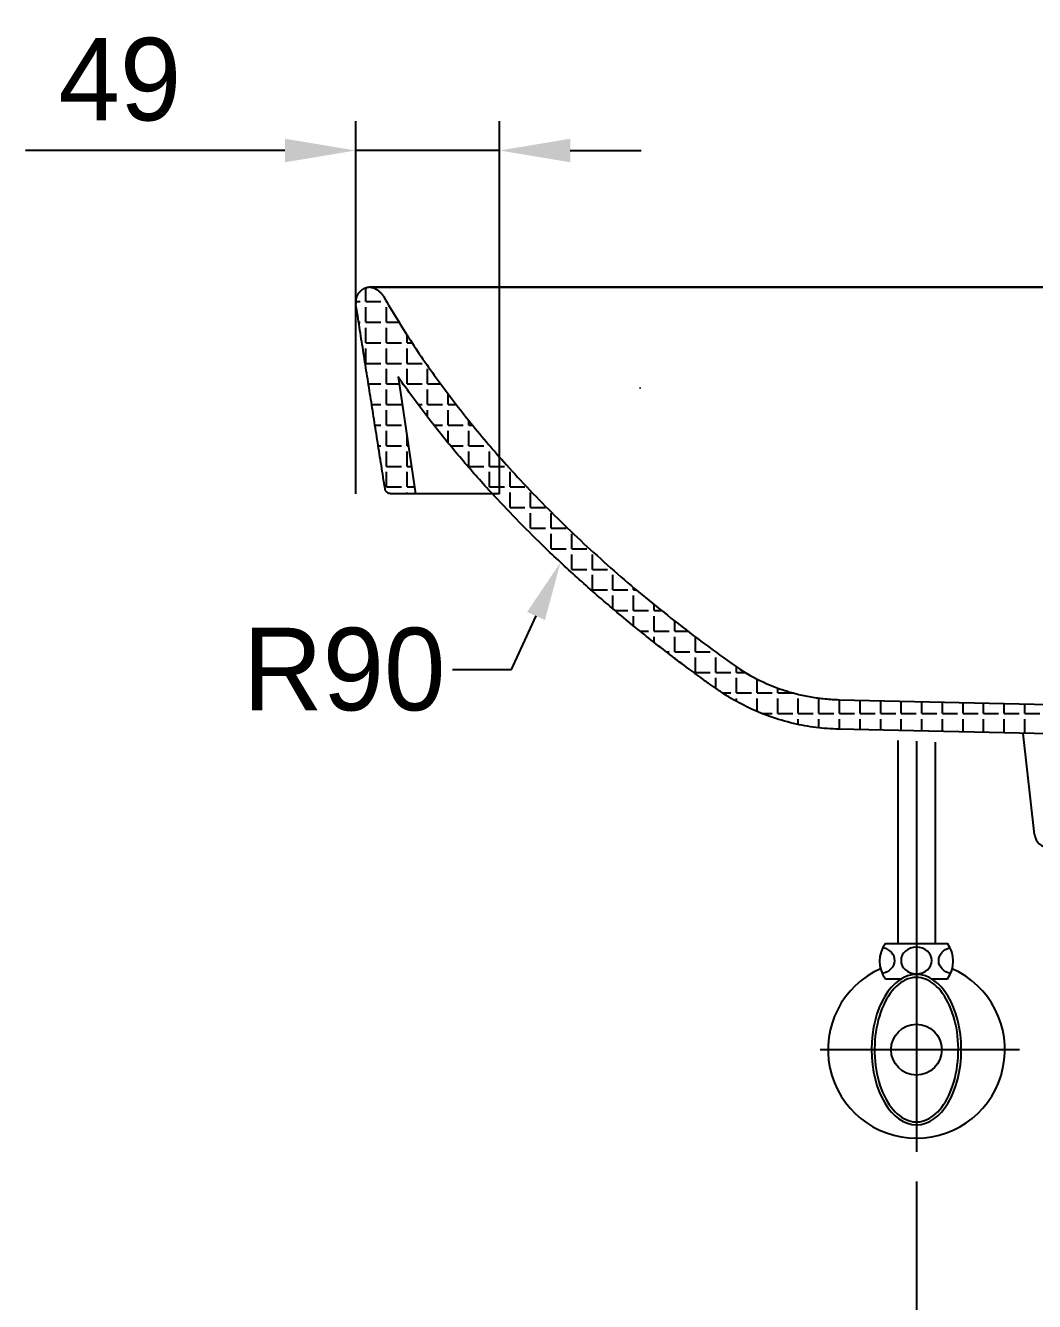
# Model space of a CAD drawing. Header units: millimetres. Extents: x 12300 to 14725, y -475 to 2955.
# Drawn here: x 12835.7 to 13177.9, y 829.8 to 1262.5 of the extents above; entities that cross this region are included whole.
import ezdxf
from ezdxf.lldxf.tags import DXFTag

# ---------------------------------------------------------------- set-up
doc = ezdxf.new("R2010")
doc.units = ezdxf.units.MM
doc.header["$LTSCALE"] = 0.2
for name, color, linetype in [('6', 6, 'Continuous'), ('DEFAULT', 7, 'Continuous'), ('Make2D$visible$lines', 18, 'Continuous')]:
    doc.layers.add(name, color=color, linetype=linetype)
doc.layers.add('DIM', color=3, linetype='Continuous', lineweight=15)
doc.layers.add('LINE', color=7, linetype='Continuous', lineweight=25)
doc.styles.add('____ 01', font='arial.ttf')
doc.styles.add('h', font='', dxfattribs={"height": 28})
doc.styles.get("Standard").update_dxf_attribs({"font": 'ISOCP.SHX', "bigfont": 'WHGTXT.SHX'})
doc.styles.get('h').set_extended_font_data('Haansoft Batang')
tags = doc.linetypes.add('Amconstr', pattern=[9999, 9999, 0]).pattern_tags.tags
tags[6:7] = [DXFTag(74, 4), DXFTag(75, 0), DXFTag(340, '0'), DXFTag(46, 1.0), DXFTag(50, 0.0), DXFTag(44, 0.0), DXFTag(45, 0.0)]
tags[4:5] = [DXFTag(74, 4), DXFTag(75, 0), DXFTag(340, '0'), DXFTag(46, 1.0), DXFTag(50, 0.0), DXFTag(44, 0.0), DXFTag(45, 0.0)]
doc.dimstyles.new('AM_ISO$0', dxfattribs={"dimtxt": 28, "dimasz": 24, "dimexe": 10, "dimexo": 0, "dimgap": 10, "dimtad": 1, "dimdec": 0, "dimdsep": 46, "dimtxsty": 'h', "dimcen": -5, "dimclrd": 256, "dimclre": 256, "dimclrt": 256, "dimadec": 0, "dimazin": 2, "dimtp": 0.1, "dimtm": 0.1, "dimtfac": 0.71, "dimtdec": 0, "dimtmove": 0, "dimatfit": 3, "dimfxl": 0, "dimlwd": -1, "dimlwe": -1, "dimarcsym": 0})
doc.dimstyles.new('DEFAULT', dxfattribs={"dimtxt": 30, "dimasz": 20, "dimexe": 20, "dimexo": 0.0625, "dimgap": 0.09, "dimtad": 1, "dimtoh": 1, "dimdec": 0, "dimzin": 0, "dimdsep": 46, "dimtxsty": '____ 01', "dimcen": 0.09, "dimadec": 0, "dimazin": 0, "dimtfac": 1, "dimtdec": 4, "dimtofl": 0, "dimtmove": 0, "dimatfit": 3, "dimfxl": 0, "dimtolj": 1, "dimtzin": 0, "dimarcsym": 0})
doc.dimstyles.new('Standard$0', dxfattribs={"dimtxt": 0.18, "dimasz": 0.18, "dimexe": 0.18, "dimexo": 0.0625, "dimgap": 0.09, "dimtad": 0, "dimtih": 1, "dimtoh": 1, "dimdec": 4, "dimzin": 0, "dimdsep": 46, "dimtxsty": 'Standard', "dimcen": 0.09, "dimadec": 0, "dimazin": 0, "dimtfac": 1, "dimtdec": 4, "dimtofl": 0, "dimtmove": 0, "dimatfit": 3, "dimfxl": 0, "dimtolj": 1, "dimtzin": 0, "dimarcsym": 0})
pattern_1 = [(0, (2941.6324, 177.015), (0, 6.985), [5.08, -1.905]), (90, (2941.6324, 177.015), (-6.985, 4e-16), [5.08, -1.905])]

# ---------------------------------------------------------------- blocks, each defined once
blk = doc.blocks.new('*D30')
at = {"layer": 'Defpoints', "color": 0, "linetype": 'Amconstr'}
for p in [(12947.71, 1220.1), (12947.71, 1103.73), (12996.49, 1103.73)]:
    blk.add_point(p, dxfattribs=at)
at = {"layer": 'LINE', "linetype": 'ByBlock'}
for p, q in [((12947.71, 1103.73), (12947.71, 1230.1)), ((12996.49, 1103.73), (12996.49, 1230.1)), ((12923.71, 1220.1), (12835.71, 1220.1)), ((12996.49, 1220.1), (12947.71, 1220.1)), ((13020.49, 1220.1), (13044.49, 1220.1))]:
    blk.add_line(p, q, dxfattribs=at)
at = {"layer": 'LINE', "linetype": 'Amconstr'}
for points in [[(12923.71, 1224.1), (12923.71, 1216.1), (12947.71, 1220.1)], [(13020.49, 1224.1), (13020.49, 1216.1), (12996.49, 1220.1)]]:
    blk.add_solid(points, dxfattribs=at)
at = {"layer": 'LINE', "linetype": 'Amconstr', "insert": (12867.71, 1244.1), "char_height": 28, "attachment_point": 5, "style": 'h'}
blk.add_mtext('49', dxfattribs=at)
blk = doc.blocks.new('*D23')
at = {"layer": 'DEFAULT', "color": 0, "lineweight": -2}
for p, q in [((13044.1, 1139.58), (13044.28, 1139.58)), ((13044.19, 1139.49), (13044.19, 1139.67)), ((13000.56, 1044.08), (13008.87, 1062.27)), ((12980.56, 1044.08), (13000.56, 1044.08))]:
    blk.add_line(p, q, dxfattribs=at)
at = {"layer": 'DEFAULT', "color": 0}
blk.add_solid([(13005.84, 1063.65), (13011.9, 1060.88), (13017.18, 1080.46)], dxfattribs=at)
at = {"layer": 'Defpoints', "color": 0}
for p in [(13044.19, 1139.58), (13017.18, 1080.46)]:
    blk.add_point(p, dxfattribs=at)
at = {"layer": 'DEFAULT', "color": 0, "insert": (12943.8, 1044.08), "char_height": 28, "attachment_point": 5, "style": 'h'}
blk.add_mtext('\\A1;R90', dxfattribs=at)
blk = doc.blocks.new('*D24')
at = {"layer": 'Defpoints', "color": 0}
for p in [(13137.89, 880.57, -0.15), (13287.89, 880.57, -0.15), (13287.89, 688.26)]:
    blk.add_point(p, dxfattribs=at)
at = {"layer": 'DIM', "color": 0, "linetype": 'ByBlock', "lineweight": -2}
for p, q in [((13137.89, 870.57), (13137.89, 659.46)), ((13287.89, 870.57), (13287.89, 659.46)), ((13109.09, 688.26), (13080.29, 688.26)), ((13316.69, 688.26), (13345.49, 688.26))]:
    blk.add_line(p, q, dxfattribs=at)
at = {"layer": 'DIM', "color": 0}
for points in [[(13109.09, 693.06), (13109.09, 683.46), (13137.89, 688.26)], [(13316.69, 693.06), (13316.69, 683.46), (13287.89, 688.26)]]:
    blk.add_solid(points, dxfattribs=at)
at = {"layer": 'DIM', "color": 0, "insert": (13212.89, 688.26), "char_height": 28, "attachment_point": 5, "style": 'h'}
blk.add_mtext('\\A1;150', dxfattribs=at)

msp = doc.modelspace()

# ---------------------------------------------------------------- hatches: boundary and pattern name
at = {"layer": 'LINE', "linetype": 'Amconstr'}
h = msp.add_hatch(dxfattribs=at)
h.set_pattern_fill('ANGLE', color=256)
h.set_pattern_definition(pattern_1)
edge = h.paths.add_edge_path()
edge.add_spline(control_points=[(12975.96, 1141.7), (12970.99, 1148.5), (12966.5, 1155.38)], knot_values=[17.797593, 17.797593, 17.797593, 33.71687, 33.71687, 33.71687], weights=[0.989634, 0.991264, 0.993464], degree=2, periodic=0)
edge.add_spline(control_points=[(12966.5, 1155.38), (12961.6, 1162.88), (12957.27, 1170.44)], knot_values=[0.380338, 0.380338, 0.380338, 17.797593, 17.797593, 17.797593], weights=[0.993464, 0.995871, 0.998959], degree=2, periodic=0)
edge.add_spline(control_points=[(12957.27, 1170.44), (12955.12, 1173.73), (12952.6, 1173.73)], knot_values=[-4.841205, -4.841205, -4.841205, 0.380338, 0.380338, 0.380338], weights=[1, 0.866747, 1], degree=2, periodic=0)
edge.add_spline(control_points=[(12952.6, 1173.73), (12952.44, 1173.73), (12952.29, 1173.72)], knot_values=[0.101846, 0.101846, 0.101846, 0.418165, 0.418165, 0.418165], weights=[0.995791, 0.989412, 0.984019], degree=2, periodic=0)
edge.add_spline(control_points=[(12952.29, 1173.72), (12952.16, 1173.7), (12952.03, 1173.69)], knot_values=[0.418165, 0.418165, 0.418165, 0.686525, 0.686525, 0.686525], weights=[0.984019, 0.979444, 0.975578], degree=2, periodic=0)
edge.add_spline(control_points=[(12952.03, 1173.69), (12951.66, 1173.64), (12951.31, 1173.53)], knot_values=[0.686525, 0.686525, 0.686525, 1.419135, 1.419135, 1.419135], weights=[0.975578, 0.965023, 0.959753], degree=2, periodic=0)
edge.add_spline(control_points=[(12951.31, 1173.53), (12951.18, 1173.5), (12951.05, 1173.45)], knot_values=[1.419135, 1.419135, 1.419135, 1.688105, 1.688105, 1.688105], weights=[0.959753, 0.957819, 0.956596], degree=2, periodic=0)
edge.add_spline(control_points=[(12951.05, 1173.45), (12950.7, 1173.33), (12950.37, 1173.16)], knot_values=[1.688105, 1.688105, 1.688105, 2.420313, 2.420313, 2.420313], weights=[0.956596, 0.953269, 0.955221], degree=2, periodic=0)
edge.add_spline(control_points=[(12950.37, 1173.16), (12950.25, 1173.09), (12950.13, 1173.02)], knot_values=[2.420313, 2.420313, 2.420313, 2.688613, 2.688613, 2.688613], weights=[0.955221, 0.955936, 0.95736], degree=2, periodic=0)
edge.add_spline(control_points=[(12950.13, 1173.02), (12949.93, 1172.9), (12949.74, 1172.76)], knot_values=[2.688613, 2.688613, 2.688613, 3.152847, 3.152847, 3.152847], weights=[0.95736, 0.959824, 0.96441], degree=2, periodic=0)
edge.add_spline(control_points=[(12949.74, 1172.76), (12949.63, 1172.68), (12949.53, 1172.6)], knot_values=[3.152847, 3.152847, 3.152847, 3.422222, 3.422222, 3.422222], weights=[0.96441, 0.967071, 0.970447], degree=2, periodic=0)
edge.add_spline(control_points=[(12949.53, 1172.6), (12949.25, 1172.37), (12949, 1172.1)], knot_values=[3.422222, 3.422222, 3.422222, 4.154683, 4.154683, 4.154683], weights=[0.970447, 0.979625, 0.994087], degree=2, periodic=0)
edge.add_spline(control_points=[(12949, 1172.1), (12948.96, 1172.05), (12948.91, 1171.99), (12948.87, 1171.95), (12948.83, 1171.9)], knot_values=[4.154683, 4.154683, 4.154683, 4.299216, 4.299216, 4.424716, 4.424716, 4.424716], weights=[0.994087, 0.996941, 1, 0.997344, 0.994842], degree=2, periodic=0)
edge.add_spline(control_points=[(12948.83, 1171.9), (12948.7, 1171.74), (12948.59, 1171.58)], knot_values=[4.424716, 4.424716, 4.424716, 4.836617, 4.836617, 4.836617], weights=[0.994842, 0.986632, 0.980093], degree=2, periodic=0)
edge.add_spline(control_points=[(12948.59, 1171.58), (12948.5, 1171.45), (12948.41, 1171.31)], knot_values=[4.836617, 4.836617, 4.836617, 5.157023, 5.157023, 5.157023], weights=[0.980093, 0.975007, 0.970931], degree=2, periodic=0)
edge.add_spline(control_points=[(12948.41, 1171.31), (12948.34, 1171.2), (12948.28, 1171.08)], knot_values=[5.157023, 5.157023, 5.157023, 5.426639, 5.426639, 5.426639], weights=[0.970931, 0.967502, 0.964788], degree=2, periodic=0)
edge.add_spline(control_points=[(12948.28, 1171.08), (12948.17, 1170.87), (12948.08, 1170.65)], knot_values=[5.426639, 5.426639, 5.426639, 5.890606, 5.890606, 5.890606], weights=[0.964788, 0.960118, 0.957568], degree=2, periodic=0)
edge.add_spline(control_points=[(12948.08, 1170.65), (12948.03, 1170.53), (12947.98, 1170.4)], knot_values=[5.890606, 5.890606, 5.890606, 6.158599, 6.158599, 6.158599], weights=[0.957568, 0.956095, 0.955329], degree=2, periodic=0)
edge.add_spline(control_points=[(12947.98, 1170.4), (12947.93, 1170.26), (12947.89, 1170.12)], knot_values=[6.158599, 6.158599, 6.158599, 6.448825, 6.448825, 6.448825], weights=[0.955329, 0.954499, 0.954499], degree=2, periodic=0)
edge.add_spline(control_points=[(12947.89, 1170.12), (12947.83, 1169.9), (12947.79, 1169.68)], knot_values=[6.448825, 6.448825, 6.448825, 6.891278, 6.891278, 6.891278], weights=[0.954499, 0.954499, 0.956427], degree=2, periodic=0)
edge.add_spline(control_points=[(12947.79, 1169.68), (12947.76, 1169.55), (12947.74, 1169.41)], knot_values=[6.891278, 6.891278, 6.891278, 7.160124, 7.160124, 7.160124], weights=[0.956427, 0.957598, 0.959481], degree=2, periodic=0)
edge.add_spline(control_points=[(12947.74, 1169.41), (12947.72, 1169.23), (12947.71, 1169.05)], knot_values=[7.160124, 7.160124, 7.160124, 7.523636, 7.523636, 7.523636], weights=[0.959481, 0.962027, 0.965875], degree=2, periodic=0)
edge.add_spline(control_points=[(12947.71, 1169.05), (12947.71, 1169.05), (12947.71, 1169.04)], knot_values=[7.523636, 7.523636, 7.523636, 7.529834, 7.529834, 7.529834], weights=[0.965875, 0.96594, 0.966006], degree=2, periodic=0)
edge.add_line((12947.71, 1169.04), (12947.71, 1168.42))
edge.add_spline(control_points=[(12947.71, 1168.42), (12947.71, 1168.32), (12947.72, 1168.23)], knot_values=[8.155824, 8.155824, 8.155824, 8.353406, 8.353406, 8.353406], weights=[0.983192, 0.986513, 0.990218], degree=2, periodic=0)
edge.add_spline(control_points=[(12947.72, 1168.23), (12947.74, 1168.11), (12947.75, 1167.99)], knot_values=[8.353406, 8.353406, 8.353406, 8.598431, 8.598431, 8.598431], weights=[0.990218, 0.994814, 1], degree=2, periodic=0)
edge.add_spline(control_points=[(12947.75, 1167.99), (12952.7, 1136.71), (12957.64, 1105.44)], knot_values=[0, 0, 0, 63.249925, 63.249925, 63.249925], degree=2, periodic=0)
edge.add_spline(control_points=[(12957.64, 1105.44), (12957.89, 1103.73), (12959.61, 1103.73)], knot_values=[1269.53438, 1269.53438, 1269.53438, 1272.378193, 1272.378193, 1272.378193], weights=[1, 0.75774, 1], degree=2, periodic=0)
edge.add_line((12959.61, 1103.73), (12968, 1103.73))
edge.add_line((12968, 1103.73), (12962.06, 1143.39))
edge.add_spline(control_points=[(12962.06, 1143.39), (12963.72, 1140.99), (12968.07, 1134.91), (12974.36, 1126.68), (12979.06, 1120.91), (12980.91, 1118.69)], knot_values=[1179.311876, 1179.311876, 1179.311876, 1179.311876, 1188.074158, 1201.727566, 1210.393282, 1210.393282, 1210.393282, 1210.393282], degree=3, periodic=0)
edge.add_spline(control_points=[(12980.91, 1118.69), (12982.18, 1117.16), (12986.46, 1112.1), (12990.87, 1107.14), (12994.02, 1103.73)], knot_values=[1159.423116, 1159.423116, 1159.423116, 1159.423116, 1165.393204, 1179.311876, 1179.311876, 1179.311876, 1179.311876], degree=3, periodic=0)
edge.add_line((12994.02, 1103.73), (12996.49, 1103.73))
edge.add_line((12996.49, 1103.73), (12996.49, 1116.16))
edge.add_spline(control_points=[(12996.49, 1116.16), (12992.36, 1120.86), (12988.44, 1125.61)], knot_values=[52.632722, 52.632722, 52.632722, 63.889663, 63.889663, 63.889663], weights=[0.985501, 0.98589, 0.986564], degree=2, periodic=0)
edge.add_spline(control_points=[(12988.44, 1125.61), (12981.88, 1133.59), (12975.96, 1141.7)], knot_values=[33.71687, 33.71687, 33.71687, 52.632722, 52.632722, 52.632722], weights=[0.986564, 0.987697, 0.989634], degree=2, periodic=0)
h = msp.add_hatch(dxfattribs=at)
h.set_pattern_fill('ANGLE', color=256)
h.set_pattern_definition(pattern_1)
edge = h.paths.add_edge_path()
edge.add_spline(control_points=[(13111.75, 1033.89), (13110.13, 1033.93), (13108.51, 1034.03), (13105.28, 1034.34), (13103.67, 1034.56), (13100.48, 1035.12), (13098.89, 1035.45), (13095.74, 1036.25), (13094.19, 1036.7), (13089.57, 1038.24), (13086.57, 1039.5), (13080.79, 1042.45), (13078.01, 1044.14), (13073.84, 1047.13)], knot_values=[152.027265, 152.027265, 152.027265, 152.027265, 156.89468, 156.89468, 161.762102, 161.762102, 166.629525, 166.629525, 171.496948, 171.496948, 181.235204, 181.235204, 190.973458, 190.973458, 190.973458, 190.973458], degree=3, periodic=0)
edge.add_spline(control_points=[(13073.84, 1047.13), (13058.74, 1057.95), (13044.93, 1069.41)], knot_values=[122.041941, 122.041941, 122.041941, 152.027265, 152.027265, 152.027265], weights=[0.996868, 0.991964, 0.989081], degree=2, periodic=0)
edge.add_spline(control_points=[(13044.93, 1069.41), (13034.73, 1077.87), (13025.3, 1086.65)], knot_values=[100.000992, 100.000992, 100.000992, 122.041941, 122.041941, 122.041941], weights=[0.989081, 0.986962, 0.985935], degree=2, periodic=0)
edge.add_spline(control_points=[(13025.3, 1086.65), (13013.11, 1097.98), (13002.27, 1109.75)], knot_values=[71.593213, 71.593213, 71.593213, 100.000992, 100.000992, 100.000992], weights=[0.985935, 0.984612, 0.985102], degree=2, periodic=0)
edge.add_spline(control_points=[(13002.27, 1109.75), (12999.33, 1112.94), (12996.49, 1116.16)], knot_values=[63.889663, 63.889663, 63.889663, 71.593213, 71.593213, 71.593213], weights=[0.985102, 0.985235, 0.985501], degree=2, periodic=0)
edge.add_line((12996.49, 1116.16), (12996.49, 1103.73))
edge.add_line((12996.49, 1103.73), (12994.02, 1103.73))
edge.add_spline(control_points=[(12994.02, 1103.73), (12994.24, 1103.49), (12995.25, 1102.39), (12996.27, 1101.31), (12997.06, 1100.46)], knot_values=[1154.956843, 1154.956843, 1154.956843, 1154.956843, 1155.953842, 1159.423116, 1159.423116, 1159.423116, 1159.423116], degree=3, periodic=0)
edge.add_spline(control_points=[(12997.06, 1100.46), (13001.98, 1095.24), (13010.63, 1086.51), (13019.64, 1078.14), (13023.45, 1074.71)], knot_values=[1118.07445, 1118.07445, 1118.07445, 1118.07445, 1139.583095, 1154.956843, 1154.956843, 1154.956843, 1154.956843], degree=3, periodic=0)
edge.add_spline(control_points=[(13023.45, 1074.71), (13023.5, 1074.67), (13027.48, 1071.09), (13033.59, 1065.78), (13039.77, 1060.67), (13041.91, 1058.93)], knot_values=[1093.783375, 1093.783375, 1093.783375, 1093.783375, 1093.997574, 1109.809509, 1118.07445, 1118.07445, 1118.07445, 1118.07445], degree=3, periodic=0)
edge.add_spline(control_points=[(13041.91, 1058.93), (13043.91, 1057.3), (13050.14, 1052.3), (13058.2, 1046.14), (13064.31, 1041.68), (13066.06, 1040.41)], knot_values=[1063.350606, 1063.350606, 1063.350606, 1063.350606, 1071.101558, 1087.299425, 1093.783375, 1093.783375, 1093.783375, 1093.783375], degree=3, periodic=0)
edge.add_arc((13395.53, 1496.21), 562.4, 234.1388, 234.3311)
edge.add_spline(control_points=[(13067.59, 1039.31), (13068.04, 1038.98), (13068.78, 1038.45), (13069.65, 1037.83), (13070.33, 1037.35), (13071.78, 1036.34), (13075.3, 1034.08), (13080.97, 1031.02), (13088.33, 1027.97), (13095.97, 1025.74), (13103.81, 1024.33), (13108.95, 1023.95), (13111.52, 1023.89)], knot_values=[1016.019269, 1016.019269, 1016.019269, 1016.019269, 1017.695329, 1018.746163, 1019.228776, 1020.193857, 1024.052983, 1031.772679, 1039.49095, 1047.912385, 1055.631484, 1063.350606, 1063.350606, 1063.350606, 1063.350606], degree=3, periodic=0)
edge.add_line((13111.52, 1023.89), (13212.88, 1021.6))
edge.add_line((13212.88, 1021.6), (13212.88, 1031.6))
edge.add_line((13212.88, 1031.6), (13111.75, 1033.89))

# ---------------------------------------------------------------- linework, layer by layer
at = {"layer": '6', "color": 0}
for p, q in [((13131.54, 1020.08, -0.27), (13131.54, 951.23, -0.27)), ((13137.89, 1019.78, -0.27), (13137.89, 880.57, -0.27)), ((13144.24, 1019.5, -0.27), (13144.24, 951.23, -0.27)), ((13127.39, 951.23, -0.27), (13131.54, 951.23, -0.27)), ((13131.54, 951.23, -0.27), (13148.39, 951.23, -0.27)), ((13127.39, 939.23, -0.27), (13132.75, 939.23, -0.27)), ((13143.03, 939.23, -0.27), (13148.39, 939.23, -0.27)), ((13105.27, 915.23, -0.27), (13172.86, 915.23, -0.27))]:
    msp.add_line(p, q, dxfattribs=at)
msp.add_circle((13137.89, 915.23, -0.27), 8.62, dxfattribs=at)
for centre, radius, start, end in [((13135.39, 945.23, -0.27), 10, 143.1301, 216.8699), ((13140.39, 945.23, -0.27), 10, 323.1301, 36.8699), ((13137.89, 915.23, -0.27), 30, 113.9173, 66.0827)]:
    msp.add_arc(centre, radius, start, end, dxfattribs=at)
at = {"layer": '6', "color": 0, "extrusion": (0, 0, -1)}
for centre, major_axis, start_param, end_param in [((13125.21, 945.46, -0.27), (-5.23, 0), 1.824119, 4.49897), ((13150.67, 945.46, -0.27), (5.23, 0), 1.800504, 4.443058)]:
    msp.add_ellipse(centre, major_axis=major_axis, ratio=0.866391, start_param=start_param, end_param=end_param, dxfattribs=at)
for centre, major_axis, ratio in [((13137.89, 945.46, -0.27), (-5.23, 0), 0.866391), ((13137.89, 915.23, -0.27), (0, 25.5), 0.596529)]:
    msp.add_ellipse(centre, major_axis=major_axis, ratio=ratio, dxfattribs=at)
at = {"layer": '6', "color": 0}
msp.add_open_spline([(13137.89, 939.73, -0.27), (13139.97, 939.73, -0.27), (13142.07, 938.92, -0.27), (13145.97, 935.68, -0.27), (13147.74, 933.24, -0.27), (13150.47, 927.21, -0.27), (13151.42, 923.63, -0.27), (13152.27, 916.11, -0.27), (13152.17, 912.18, -0.27), (13150.94, 904.82, -0.27), (13149.8, 901.4, -0.27), (13146.79, 895.81, -0.27), (13144.91, 893.66, -0.27), (13140.91, 891.01, -0.27), (13138.8, 890.51, -0.27), (13134.65, 891.11, -0.27), (13132.57, 892.24, -0.27), (13128.82, 896.07, -0.27), (13127.17, 898.77, -0.27), (13124.75, 905.19, -0.27), (13123.99, 908.9, -0.27), (13123.53, 916.52, -0.27), (13123.83, 920.42, -0.27), (13125.43, 927.56, -0.27), (13126.73, 930.8, -0.27), (13130, 935.9, -0.27), (13131.97, 937.76, -0.27), (13135.28, 939.41, -0.27), (13136.59, 939.73, -0.27), (13137.89, 939.73, -0.27)], degree=3, knots=[0, 0, 0, 0, 0.46111, 0.46111, 0.922219, 0.922219, 1.383329, 1.383329, 1.844439, 1.844439, 2.305549, 2.305549, 2.766658, 2.766658, 3.227768, 3.227768, 3.688878, 3.688878, 4.149988, 4.149988, 4.611097, 4.611097, 5.072207, 5.072207, 5.533317, 5.533317, 5.994427, 5.994427, 6.283185, 6.283185, 6.283185, 6.283185], dxfattribs=at)
at = {"layer": 'DEFAULT', "color": 0}
for p, q in [((12953.2, 1173.73, 0.13), (12954, 1173.73, 0.13)), ((12962.06, 1143.39, 0.13), (12968, 1103.73, 0.13)), ((12968, 1103.73, 0.13), (12959.61, 1103.73, 0.13)), ((12996.49, 1103.73, 0.13), (12968, 1103.73, 0.13)), ((13111.75, 1033.89, 0.13), (13212.89, 1031.6, 0.13)), ((13212.89, 1021.6, 0.13), (13111.52, 1023.89, 0.13))]:
    msp.add_line(p, q, dxfattribs=at)
msp.add_lwpolyline([(12954, 1173.73), (13472.59, 1173.73)], dxfattribs=at)
msp.add_arc((13395.53, 1496.21, 0.13), 562.4, 234.1388, 234.3311, dxfattribs=at)
for points, weights in [([(12952.6, 1173.73, 0.13), (12955.12, 1173.73, 0.13), (12957.27, 1170.44, 0.13)], [1, 0.866746735135, 1]), ([(12957.27, 1170.44, 0.13), (12995.88, 1102.96, 0.13), (13073.84, 1047.13, 0.13)], [0.998959447571, 0.972067313208, 0.996868128768]), ([(12959.61, 1103.73, 0.13), (12957.89, 1103.73, 0.13), (12957.64, 1105.44, 0.13)], [1, 0.757740325971, 0.999999768869])]:
    msp.add_rational_spline(points, weights, degree=2, dxfattribs=at)
for points, knots in [([(13066.06, 1040.41, 0.13), (13064.31, 1041.68, 0.13), (13058.2, 1046.14, 0.13), (13047.95, 1053.98, 0.13), (13035.54, 1064.09, 0.13), (13023.61, 1074.46, 0.13), (13009.84, 1087.25, 0.13), (12996.86, 1100.44, 0.13), (12984.75, 1114, 0.13), (12975.57, 1125.1, 0.13), (12968.07, 1134.91, 0.13), (12963.72, 1140.99, 0.13), (12962.06, 1143.39, 0.13)], [1063.350606, 1063.350606, 1063.350606, 1063.350606, 1069.834557, 1086.032424, 1102.048316, 1117.860251, 1133.448198, 1158.426117, 1173.341789, 1187.977592, 1201.631001, 1210.393282, 1210.393282, 1210.393282, 1210.393282]), ([(13073.84, 1047.13, 0.13), (13078.01, 1044.14, 0.13), (13080.79, 1042.45, 0.13), (13086.57, 1039.5, 0.13), (13089.57, 1038.24, 0.13), (13094.19, 1036.7, 0.13), (13095.74, 1036.25, 0.13), (13098.89, 1035.45, 0.13), (13100.48, 1035.12, 0.13), (13103.67, 1034.56, 0.13), (13105.28, 1034.34, 0.13), (13108.51, 1034.03, 0.13), (13110.13, 1033.93, 0.13), (13111.75, 1033.89, 0.13)], [152.027265, 152.027265, 152.027265, 152.027265, 161.765518, 161.765518, 171.503775, 171.503775, 176.371198, 176.371198, 181.23862, 181.23862, 186.106043, 186.106043, 190.973458, 190.973458, 190.973458, 190.973458]), ([(13111.52, 1023.89, 0.13), (13108.95, 1023.95, 0.13), (13103.81, 1024.33, 0.13), (13095.97, 1025.74, 0.13), (13088.33, 1027.97, 0.13), (13080.97, 1031.02, 0.13), (13075.3, 1034.08, 0.13), (13071.78, 1036.34, 0.13), (13070.33, 1037.35, 0.13), (13069.65, 1037.83, 0.13), (13068.78, 1038.45, 0.13), (13068.04, 1038.98, 0.13), (13067.59, 1039.31, 0.13)], [1016.019269, 1016.019269, 1016.019269, 1016.019269, 1023.738391, 1031.45749, 1039.878925, 1047.597196, 1055.316893, 1059.176018, 1060.141099, 1060.623712, 1061.674546, 1063.350606, 1063.350606, 1063.350606, 1063.350606])]:
    msp.add_open_spline(points, degree=3, knots=knots, dxfattribs=at)
at = {"layer": 'LINE', "linetype": 'Amconstr'}
msp.add_line((12996.49, 1103.73, 0.13), (12996.49, 1230.04, 0.13), dxfattribs=at)
at = {"layer": 'LINE', "color": 0}
msp.add_line((13177.93, 988.18, 0.13), (13174.14, 1022.48, 0.13), dxfattribs=at)
msp.add_arc((13182.9, 988.73, 0.13), 5, 186.3402, 270, dxfattribs=at)
at = {"layer": 'Make2D$visible$lines', "color": 0}
msp.add_rational_spline([(12952.7, 1173.73, 0.13), (12950.41, 1173.73, 0.13), (12948.91, 1171.99, 0.13), (12947.41, 1170.26, 0.13), (12947.75, 1167.99, 0.13)], [1, 0.908998442778, 1, 0.908998442778, 1], degree=2, knots=[0, 0, 0, 4.299216, 4.299216, 8.598431, 8.598431, 8.598431], dxfattribs=at)
for points, degree in [([(12972.48, 1173.73, 0.13), (12965.88, 1173.73, 0.13), (12959.29, 1173.73, 0.13), (12952.7, 1173.73, 0.13)], 3), ([(13453.31, 1173.73, 0.13), (13212.89, 1173.73, 0.13), (12972.48, 1173.73, 0.13)], 2), ([(12957.64, 1105.44, 0.13), (12952.7, 1136.71, 0.13), (12947.75, 1167.99, 0.13)], 2)]:
    msp.add_open_spline(points, degree=degree, dxfattribs=at)

# ---------------------------------------------------------------- dimensions: what is measured, and where the dimension line sits
at = {"layer": 'DEFAULT', "color": 0}
dim = msp.add_radius_dim(center=(13044.19, 1139.58, 0.13), mpoint=(13017.18, 1080.46, 0.13), text='R90', dimstyle='DEFAULT', override={"dimtad": 0, "dimtxsty": 'h', "dimtofl": 0}, dxfattribs=at)
dim.commit()
dim.dimension.update_dxf_attribs({"geometry": '*D23', "text_midpoint": (12943.8, 1044.08, 0.13)})
at = {"layer": 'DIM', "color": 0}
dim = msp.add_linear_dim(base=(13287.89, 688.26, -0.12), p1=(13137.89, 880.57, -0.27), p2=(13287.89, 880.57, -0.27), dimstyle='Standard$0', override={"dimscale": 160, "dimgap": 0.06, "dimdec": 0, "dimtxsty": 'h', "dimarcsym": 1}, dxfattribs=at)
dim.commit()
dim.dimension.update_dxf_attribs({"geometry": '*D24', "text_midpoint": (13212.89, 688.26, -0.12)})
at = {"layer": 'LINE', "linetype": 'Amconstr'}
dim = msp.add_linear_dim(base=(12947.71, 1220.1, 0.13), p1=(12996.49, 1103.73, 0.13), p2=(12947.71, 1103.73, 0.13), dimstyle='AM_ISO$0', dxfattribs=at)
dim.commit()
dim.dimension.update_dxf_attribs({"geometry": '*D30', "text_midpoint": (12867.71, 1244.1, 0.13)})

doc.saveas('drawing.dxf')
